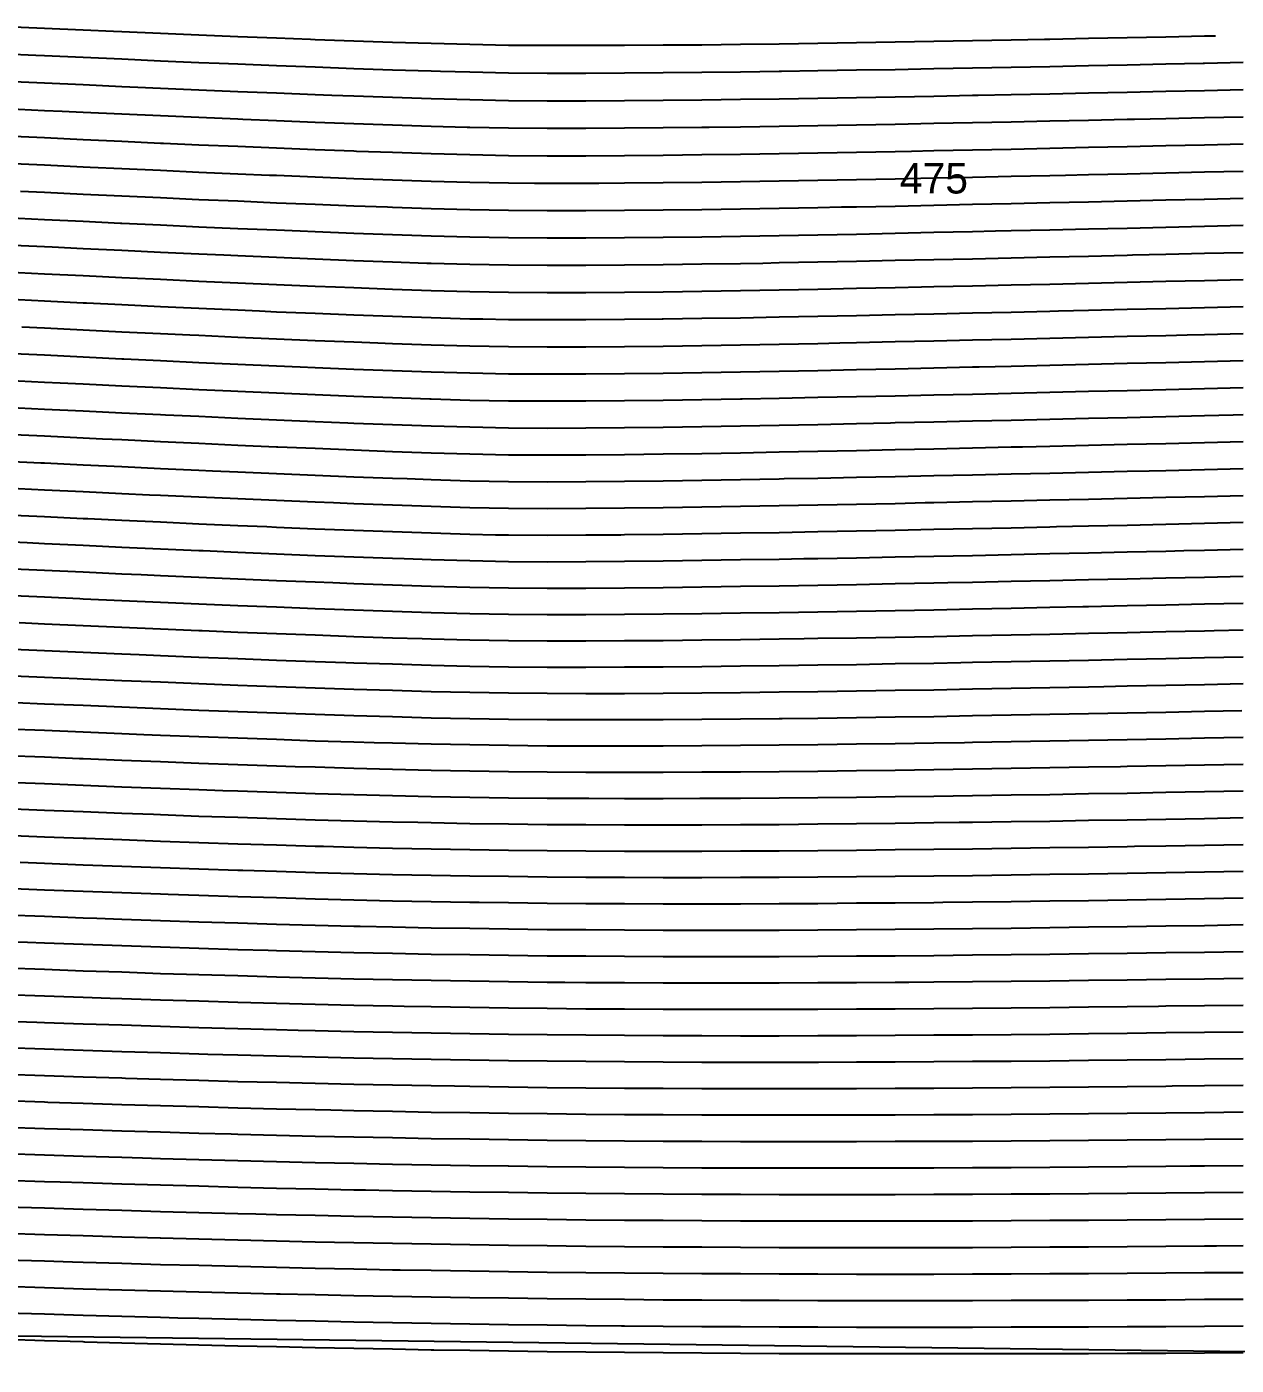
# Model space of a CAD drawing. Header units: metres. Extents: x 228 to 3387, y 31 to 162.
# Drawn here: x 1835.9 to 1934.8, y 32.7 to 142.1 of the extents above; entities that cross this region are included whole.
import ezdxf
from ezdxf.enums import TextEntityAlignment as Align

# ---------------------------------------------------------------- set-up
doc = ezdxf.new("R2010")
doc.units = ezdxf.units.M
for name, color, linetype in [('Vs_1000', 7, 'Continuous'), ('Vs_1025', 7, 'Continuous'), ('Vs_1050', 7, 'Continuous'), ('Vs_1075', 7, 'Continuous'), ('Vs_1100', 7, 'Continuous'), ('Vs_1125', 7, 'Continuous'), ('Vs_1150', 7, 'Continuous'), ('Vs_1175', 7, 'Continuous'), ('Vs_1200', 7, 'Continuous'), ('Vs_1225', 7, 'Continuous'), ('Vs_1250', 7, 'Continuous'), ('Vs_1275', 7, 'Continuous'), ('Vs_1300', 7, 'Continuous'), ('Vs_1325', 7, 'Continuous'), ('Vs_1350', 7, 'Continuous'), ('Vs_1375', 7, 'Continuous'), ('Vs_1400', 7, 'Continuous'), ('Vs_1425', 7, 'Continuous'), ('Vs_1450', 7, 'Continuous'), ('Vs_1475', 7, 'Continuous'), ('Vs_1500', 7, 'Continuous'), ('Vs_1525', 7, 'Continuous'), ('Vs_1550', 7, 'Continuous'), ('Vs_1575', 7, 'Continuous'), ('Vs_1600', 7, 'Continuous'), ('Vs_350', 7, 'Continuous'), ('Vs_375', 7, 'Continuous'), ('Vs_400', 7, 'Continuous'), ('Vs_425', 7, 'Continuous'), ('Vs_450', 7, 'Continuous'), ('Vs_475', 7, 'Continuous'), ('Vs_500', 7, 'Continuous'), ('Vs_525', 7, 'Continuous'), ('Vs_550', 7, 'Continuous'), ('Vs_575', 7, 'Continuous'), ('Vs_600', 7, 'Continuous'), ('Vs_625', 7, 'Continuous'), ('Vs_650', 7, 'Continuous'), ('Vs_675', 7, 'Continuous'), ('Vs_700', 7, 'Continuous'), ('Vs_725', 7, 'Continuous'), ('Vs_750', 7, 'Continuous'), ('Vs_775', 7, 'Continuous'), ('Vs_800', 7, 'Continuous'), ('Vs_825', 7, 'Continuous'), ('Vs_850', 7, 'Continuous'), ('Vs_875', 7, 'Continuous'), ('Vs_900', 7, 'Continuous'), ('Vs_925', 7, 'Continuous'), ('Vs_950', 7, 'Continuous'), ('Vs_975', 7, 'Continuous')]:
    doc.layers.add(name, color=color, linetype=linetype)

msp = doc.modelspace()

# ---------------------------------------------------------------- linework, layer by layer
at = {"layer": 'Vs_1000'}
msp.add_lwpolyline([(1935.35, 84.03), (1932.19, 83.97), (1929.03, 83.91), (1925.87, 83.84), (1922.7, 83.78), (1919.54, 83.73), (1916.38, 83.67), (1913.22, 83.62), (1912.57, 83.61), (1910.06, 83.57), (1906.9, 83.52), (1903.73, 83.48), (1900.57, 83.44), (1897.41, 83.4), (1894.25, 83.37), (1891.09, 83.35), (1887.92, 83.33), (1884.76, 83.32), (1881.6, 83.33), (1878.44, 83.34), (1875.28, 83.38), (1872.12, 83.43), (1868.95, 83.49), (1865.79, 83.57), (1864.29, 83.61), (1862.63, 83.65), (1859.47, 83.75), (1856.31, 83.86), (1853.15, 83.97), (1849.98, 84.09), (1846.82, 84.21), (1845.46, 84.26), (1843.66, 84.33), (1840.5, 84.46), (1837.34, 84.6), (1834.17, 84.73)], dxfattribs=at)
at = {"layer": 'Vs_1025'}
msp.add_lwpolyline([(1935.35, 81.84), (1932.19, 81.78), (1929.03, 81.72), (1925.87, 81.66), (1925.32, 81.65), (1922.7, 81.6), (1919.54, 81.55), (1916.38, 81.49), (1913.22, 81.44), (1910.06, 81.39), (1906.9, 81.35), (1903.73, 81.31), (1900.57, 81.27), (1897.41, 81.24), (1894.25, 81.21), (1891.09, 81.19), (1887.92, 81.18), (1884.76, 81.17), (1881.6, 81.18), (1878.44, 81.2), (1875.28, 81.23), (1872.12, 81.28), (1868.95, 81.34), (1865.79, 81.42), (1862.63, 81.5), (1859.47, 81.6), (1857.85, 81.65), (1856.31, 81.7), (1853.15, 81.81), (1849.98, 81.92), (1846.82, 82.04), (1843.66, 82.16), (1840.5, 82.29), (1840.21, 82.3), (1837.34, 82.42), (1834.17, 82.55)], dxfattribs=at)
at = {"layer": 'Vs_1050'}
msp.add_lwpolyline([(1935.35, 79.65), (1932.19, 79.59), (1929.03, 79.53), (1925.87, 79.47), (1922.7, 79.42), (1919.54, 79.36), (1916.38, 79.31), (1913.22, 79.27), (1910.06, 79.22), (1906.9, 79.18), (1903.73, 79.14), (1900.57, 79.11), (1897.41, 79.08), (1894.25, 79.05), (1891.09, 79.04), (1890.92, 79.04), (1887.92, 79.03), (1884.76, 79.03), (1881.84, 79.04), (1881.6, 79.04), (1878.44, 79.06), (1875.28, 79.09), (1872.12, 79.14), (1868.95, 79.2), (1865.79, 79.27), (1862.63, 79.35), (1859.47, 79.44), (1856.31, 79.54), (1853.15, 79.65), (1851.92, 79.69), (1849.98, 79.76), (1846.82, 79.87), (1843.66, 79.99), (1840.5, 80.12), (1837.34, 80.25), (1835.03, 80.34)], dxfattribs=at)
at = {"layer": 'Vs_1075'}
msp.add_lwpolyline([(1935.35, 77.46), (1932.19, 77.4), (1929.03, 77.34), (1925.87, 77.29), (1922.7, 77.24), (1919.54, 77.18), (1916.38, 77.14), (1913.22, 77.09), (1912.12, 77.08), (1910.06, 77.05), (1906.9, 77.01), (1903.73, 76.97), (1900.57, 76.94), (1897.41, 76.91), (1894.25, 76.89), (1891.09, 76.88), (1887.92, 76.87), (1884.76, 76.88), (1881.6, 76.89), (1878.44, 76.91), (1875.28, 76.95), (1872.12, 76.99), (1868.95, 77.05), (1867.87, 77.08), (1865.79, 77.12), (1862.63, 77.2), (1859.47, 77.29), (1856.31, 77.38), (1853.15, 77.49), (1849.98, 77.59), (1846.82, 77.71), (1846.26, 77.73), (1843.66, 77.83), (1840.5, 77.95), (1837.34, 78.07), (1834.17, 78.2)], dxfattribs=at)
at = {"layer": 'Vs_1100'}
msp.add_lwpolyline([(1935.35, 75.27), (1932.19, 75.21), (1929.03, 75.16), (1926.45, 75.12), (1925.87, 75.11), (1922.7, 75.05), (1919.54, 75.01), (1916.38, 74.96), (1913.22, 74.92), (1910.06, 74.88), (1906.9, 74.84), (1903.73, 74.81), (1900.57, 74.78), (1897.41, 74.75), (1894.25, 74.74), (1891.09, 74.73), (1887.92, 74.72), (1884.76, 74.73), (1881.6, 74.74), (1878.44, 74.77), (1875.28, 74.8), (1872.12, 74.85), (1868.95, 74.9), (1865.79, 74.97), (1862.63, 75.05), (1860.16, 75.12), (1859.47, 75.13), (1856.31, 75.23), (1853.15, 75.33), (1849.98, 75.43), (1846.82, 75.54), (1843.66, 75.66), (1840.76, 75.77), (1840.5, 75.78), (1837.34, 75.9), (1834.17, 76.03)], dxfattribs=at)
at = {"layer": 'Vs_1125'}
msp.add_lwpolyline([(1935.35, 73.08), (1932.19, 73.03), (1929.03, 72.97), (1925.87, 72.92), (1922.7, 72.87), (1919.54, 72.83), (1916.38, 72.78), (1913.22, 72.74), (1910.06, 72.7), (1906.9, 72.67), (1903.73, 72.64), (1900.57, 72.61), (1897.41, 72.59), (1894.25, 72.58), (1891.09, 72.57), (1887.92, 72.57), (1884.76, 72.58), (1881.6, 72.59), (1878.44, 72.62), (1875.28, 72.66), (1872.12, 72.7), (1868.95, 72.76), (1865.79, 72.82), (1862.63, 72.9), (1859.47, 72.98), (1856.31, 73.07), (1853.56, 73.16), (1853.15, 73.17), (1849.98, 73.27), (1846.82, 73.38), (1843.66, 73.49), (1840.5, 73.61), (1837.34, 73.73), (1835.37, 73.81)], dxfattribs=at)
at = {"layer": 'Vs_1150'}
msp.add_lwpolyline([(1935.35, 70.89), (1932.19, 70.84), (1929.03, 70.79), (1925.87, 70.74), (1922.7, 70.69), (1919.54, 70.65), (1916.38, 70.61), (1913.22, 70.57), (1910.78, 70.54), (1910.06, 70.53), (1906.9, 70.5), (1903.73, 70.48), (1900.57, 70.45), (1897.41, 70.43), (1894.25, 70.42), (1891.09, 70.42), (1887.92, 70.42), (1884.76, 70.43), (1881.6, 70.45), (1878.44, 70.47), (1875.28, 70.51), (1872.89, 70.54), (1872.12, 70.55), (1868.95, 70.61), (1865.79, 70.67), (1862.63, 70.75), (1859.47, 70.83), (1856.31, 70.92), (1853.15, 71.01), (1849.98, 71.11), (1847.45, 71.2), (1846.82, 71.22), (1843.66, 71.33), (1840.5, 71.44), (1837.34, 71.56), (1834.17, 71.68)], dxfattribs=at)
at = {"layer": 'Vs_1175'}
msp.add_lwpolyline([(1935.35, 68.71), (1932.19, 68.65), (1929.03, 68.61), (1927.44, 68.58), (1925.87, 68.56), (1922.7, 68.52), (1919.54, 68.47), (1916.38, 68.43), (1913.22, 68.4), (1910.06, 68.36), (1906.9, 68.34), (1903.73, 68.31), (1900.57, 68.29), (1897.41, 68.27), (1894.25, 68.27), (1891.09, 68.26), (1887.92, 68.27), (1884.76, 68.28), (1881.6, 68.3), (1878.44, 68.32), (1875.28, 68.36), (1872.12, 68.41), (1868.95, 68.46), (1865.79, 68.52), (1863.15, 68.58), (1862.63, 68.59), (1859.47, 68.67), (1856.31, 68.76), (1853.15, 68.85), (1849.98, 68.95), (1846.82, 69.05), (1843.66, 69.16), (1841.62, 69.24), (1840.5, 69.28), (1837.34, 69.39), (1834.17, 69.51)], dxfattribs=at)
at = {"layer": 'Vs_1200'}
msp.add_lwpolyline([(1935.35, 66.52), (1932.19, 66.47), (1929.03, 66.42), (1925.87, 66.38), (1922.7, 66.34), (1919.54, 66.3), (1916.38, 66.26), (1913.22, 66.23), (1910.06, 66.2), (1906.9, 66.17), (1903.73, 66.15), (1900.57, 66.13), (1897.41, 66.11), (1894.25, 66.11), (1891.09, 66.11), (1887.92, 66.11), (1884.76, 66.12), (1881.6, 66.15), (1878.44, 66.17), (1875.28, 66.21), (1872.12, 66.26), (1868.95, 66.31), (1865.79, 66.37), (1862.63, 66.44), (1859.47, 66.52), (1856.31, 66.6), (1855.64, 66.62), (1853.15, 66.69), (1849.98, 66.79), (1846.82, 66.89), (1843.66, 67), (1840.5, 67.11), (1837.34, 67.22), (1835.95, 67.28), (1834.17, 67.34)], dxfattribs=at)
at = {"layer": 'Vs_1225'}
msp.add_lwpolyline([(1935.35, 64.33), (1932.19, 64.28), (1929.03, 64.24), (1925.87, 64.2), (1922.7, 64.16), (1919.54, 64.12), (1916.38, 64.09), (1913.22, 64.05), (1910.06, 64.03), (1908.02, 64.01), (1906.9, 64), (1903.73, 63.98), (1900.57, 63.97), (1897.41, 63.95), (1894.25, 63.95), (1891.09, 63.95), (1887.92, 63.96), (1884.76, 63.97), (1881.6, 63.99), (1879.89, 64.01), (1878.44, 64.02), (1875.28, 64.06), (1872.12, 64.11), (1868.95, 64.16), (1865.79, 64.22), (1862.63, 64.29), (1859.47, 64.37), (1856.31, 64.45), (1853.15, 64.54), (1849.98, 64.63), (1848.96, 64.66), (1846.82, 64.73), (1843.66, 64.84), (1840.5, 64.94), (1837.34, 65.06), (1834.17, 65.17)], dxfattribs=at)
at = {"layer": 'Vs_1250'}
msp.add_lwpolyline([(1935.35, 62.14), (1932.19, 62.1), (1929.03, 62.06), (1928.43, 62.05), (1925.87, 62.02), (1922.7, 61.98), (1919.54, 61.94), (1916.38, 61.91), (1913.22, 61.88), (1910.06, 61.86), (1906.9, 61.83), (1903.73, 61.82), (1900.57, 61.8), (1897.41, 61.79), (1894.25, 61.79), (1891.09, 61.79), (1887.92, 61.8), (1884.76, 61.82), (1881.6, 61.84), (1878.44, 61.87), (1875.28, 61.91), (1872.12, 61.96), (1868.95, 62.01), (1866.76, 62.05), (1865.79, 62.07), (1862.63, 62.14), (1859.47, 62.21), (1856.31, 62.29), (1853.15, 62.38), (1849.98, 62.47), (1846.82, 62.57), (1843.66, 62.67), (1842.71, 62.7), (1840.5, 62.78), (1837.34, 62.89), (1834.17, 63)], dxfattribs=at)
at = {"layer": 'Vs_1275'}
msp.add_lwpolyline([(1935.35, 59.96), (1932.19, 59.92), (1929.03, 59.88), (1925.87, 59.84), (1922.7, 59.8), (1919.54, 59.77), (1916.38, 59.74), (1913.22, 59.71), (1910.06, 59.69), (1906.9, 59.67), (1903.73, 59.65), (1900.57, 59.64), (1897.41, 59.63), (1894.25, 59.63), (1891.09, 59.64), (1887.92, 59.65), (1884.76, 59.67), (1881.6, 59.69), (1878.44, 59.72), (1875.28, 59.76), (1872.12, 59.8), (1868.95, 59.86), (1865.79, 59.92), (1862.63, 59.98), (1859.47, 60.06), (1858.08, 60.09), (1856.31, 60.14), (1853.15, 60.22), (1849.98, 60.31), (1846.82, 60.41), (1843.66, 60.51), (1840.5, 60.61), (1837.34, 60.72), (1836.72, 60.74), (1834.17, 60.83)], dxfattribs=at)
at = {"layer": 'Vs_1300'}
msp.add_lwpolyline([(1935.35, 57.77), (1932.19, 57.73), (1929.03, 57.69), (1925.87, 57.66), (1922.7, 57.62), (1919.54, 57.59), (1916.38, 57.56), (1913.22, 57.54), (1910.06, 57.52), (1906.9, 57.5), (1903.73, 57.49), (1900.64, 57.48), (1900.57, 57.48), (1897.41, 57.47), (1894.25, 57.47), (1892.26, 57.48), (1891.09, 57.48), (1887.92, 57.49), (1884.76, 57.51), (1881.6, 57.54), (1878.44, 57.57), (1875.28, 57.61), (1872.12, 57.65), (1868.95, 57.7), (1865.79, 57.76), (1862.63, 57.83), (1859.47, 57.9), (1856.31, 57.98), (1853.15, 58.06), (1850.7, 58.13), (1849.98, 58.15), (1846.82, 58.25), (1843.66, 58.34), (1840.5, 58.45), (1837.34, 58.55), (1834.17, 58.67)], dxfattribs=at)
at = {"layer": 'Vs_1325'}
msp.add_lwpolyline([(1935.35, 55.59), (1932.19, 55.55), (1929.55, 55.52), (1929.03, 55.51), (1925.87, 55.48), (1922.7, 55.45), (1919.54, 55.42), (1916.38, 55.39), (1913.22, 55.37), (1910.06, 55.35), (1906.9, 55.33), (1903.73, 55.32), (1900.57, 55.31), (1897.41, 55.31), (1894.25, 55.31), (1891.09, 55.32), (1887.92, 55.34), (1884.76, 55.35), (1881.6, 55.38), (1878.44, 55.41), (1875.28, 55.45), (1872.12, 55.5), (1870.86, 55.52), (1868.95, 55.55), (1865.79, 55.61), (1862.63, 55.67), (1859.47, 55.74), (1856.31, 55.82), (1853.15, 55.9), (1849.98, 55.99), (1846.82, 56.08), (1843.97, 56.17), (1843.66, 56.18), (1840.5, 56.28), (1837.34, 56.39), (1834.17, 56.5)], dxfattribs=at)
at = {"layer": 'Vs_1350'}
msp.add_lwpolyline([(1935.35, 53.4), (1932.19, 53.36), (1929.03, 53.33), (1925.87, 53.3), (1922.7, 53.27), (1919.54, 53.24), (1916.38, 53.22), (1913.22, 53.2), (1910.06, 53.18), (1906.9, 53.17), (1903.73, 53.16), (1900.57, 53.15), (1897.41, 53.15), (1894.25, 53.15), (1891.09, 53.16), (1887.92, 53.18), (1884.76, 53.2), (1881.6, 53.22), (1878.44, 53.26), (1875.28, 53.3), (1872.12, 53.34), (1868.95, 53.39), (1865.79, 53.45), (1862.63, 53.52), (1860.77, 53.56), (1859.47, 53.59), (1856.31, 53.66), (1853.15, 53.74), (1849.98, 53.83), (1846.82, 53.92), (1843.66, 54.02), (1840.5, 54.12), (1837.62, 54.21), (1837.34, 54.22), (1834.17, 54.33)], dxfattribs=at)
at = {"layer": 'Vs_1375'}
msp.add_lwpolyline([(1935.35, 51.21), (1932.19, 51.18), (1929.03, 51.15), (1925.87, 51.12), (1922.7, 51.09), (1919.54, 51.07), (1916.38, 51.04), (1913.22, 51.02), (1910.06, 51.01), (1906.9, 51), (1903.73, 50.99), (1900.57, 50.99), (1897.41, 50.99), (1894.25, 50.99), (1891.09, 51), (1887.92, 51.02), (1884.76, 51.04), (1881.6, 51.07), (1878.44, 51.1), (1875.28, 51.14), (1872.12, 51.19), (1868.95, 51.24), (1865.79, 51.3), (1862.63, 51.36), (1859.47, 51.43), (1856.31, 51.5), (1853.15, 51.58), (1852.61, 51.6), (1849.98, 51.67), (1846.82, 51.76), (1843.66, 51.85), (1840.5, 51.95), (1837.34, 52.05), (1834.17, 52.16)], dxfattribs=at)
at = {"layer": 'Vs_1400'}
msp.add_lwpolyline([(1935.35, 49.03), (1932.19, 49), (1931.02, 48.98), (1929.03, 48.97), (1925.87, 48.94), (1922.7, 48.91), (1919.54, 48.89), (1916.38, 48.87), (1913.22, 48.85), (1910.06, 48.84), (1906.9, 48.83), (1903.73, 48.82), (1900.57, 48.82), (1897.41, 48.82), (1894.25, 48.83), (1891.09, 48.84), (1887.92, 48.86), (1884.76, 48.88), (1881.6, 48.91), (1878.44, 48.95), (1875.28, 48.98), (1875.28, 48.98), (1872.12, 49.03), (1868.95, 49.08), (1865.79, 49.14), (1862.63, 49.2), (1859.47, 49.27), (1856.31, 49.34), (1853.15, 49.42), (1849.98, 49.51), (1846.82, 49.6), (1845.37, 49.64), (1843.66, 49.69), (1840.5, 49.79), (1837.34, 49.89), (1834.17, 49.99)], dxfattribs=at)
at = {"layer": 'Vs_1425'}
msp.add_lwpolyline([(1935.35, 46.84), (1932.19, 46.81), (1929.03, 46.78), (1925.87, 46.76), (1922.7, 46.73), (1919.54, 46.71), (1916.38, 46.7), (1913.22, 46.68), (1910.06, 46.67), (1906.9, 46.66), (1903.73, 46.66), (1900.57, 46.66), (1897.41, 46.66), (1894.25, 46.67), (1891.09, 46.68), (1887.92, 46.7), (1884.76, 46.72), (1881.6, 46.75), (1878.44, 46.79), (1875.28, 46.83), (1872.12, 46.87), (1868.95, 46.92), (1865.79, 46.98), (1863.59, 47.03), (1862.63, 47.04), (1859.47, 47.11), (1856.31, 47.18), (1853.15, 47.26), (1849.98, 47.35), (1846.82, 47.43), (1843.66, 47.52), (1840.5, 47.62), (1838.63, 47.68), (1837.34, 47.72), (1834.17, 47.82)], dxfattribs=at)
at = {"layer": 'Vs_1450'}
msp.add_lwpolyline([(1935.35, 44.66), (1932.19, 44.63), (1929.03, 44.6), (1925.87, 44.58), (1922.7, 44.56), (1919.54, 44.54), (1916.38, 44.52), (1913.22, 44.51), (1910.06, 44.5), (1906.9, 44.49), (1903.73, 44.49), (1900.57, 44.49), (1897.41, 44.5), (1894.25, 44.51), (1891.09, 44.52), (1887.92, 44.54), (1884.76, 44.56), (1881.6, 44.59), (1878.44, 44.63), (1875.28, 44.67), (1872.12, 44.72), (1868.95, 44.77), (1865.79, 44.82), (1862.63, 44.89), (1859.47, 44.95), (1856.31, 45.02), (1854.62, 45.07), (1853.15, 45.1), (1849.98, 45.18), (1846.82, 45.27), (1843.66, 45.36), (1840.5, 45.45), (1837.34, 45.55), (1834.17, 45.65)], dxfattribs=at)
at = {"layer": 'Vs_1475'}
msp.add_lwpolyline([(1935.35, 42.47), (1933.17, 42.45), (1932.19, 42.44), (1929.03, 42.42), (1925.87, 42.4), (1922.7, 42.38), (1919.54, 42.36), (1916.38, 42.35), (1913.22, 42.33), (1910.06, 42.33), (1906.9, 42.32), (1903.73, 42.32), (1900.57, 42.32), (1897.41, 42.33), (1894.25, 42.34), (1891.09, 42.36), (1887.92, 42.38), (1884.76, 42.4), (1881.6, 42.43), (1879.99, 42.45), (1878.44, 42.47), (1875.28, 42.51), (1872.12, 42.56), (1868.95, 42.61), (1865.79, 42.66), (1862.63, 42.73), (1859.47, 42.79), (1856.31, 42.86), (1853.15, 42.94), (1849.98, 43.02), (1846.82, 43.1), (1846.8, 43.11), (1843.66, 43.19), (1840.5, 43.29), (1837.34, 43.38), (1834.17, 43.48)], dxfattribs=at)
at = {"layer": 'Vs_1500'}
msp.add_lwpolyline([(1935.35, 40.28), (1932.19, 40.26), (1929.03, 40.24), (1925.87, 40.22), (1922.7, 40.2), (1919.54, 40.18), (1916.38, 40.17), (1913.22, 40.16), (1910.06, 40.15), (1906.9, 40.15), (1903.73, 40.15), (1900.57, 40.16), (1897.41, 40.16), (1894.25, 40.18), (1891.09, 40.19), (1887.92, 40.22), (1884.76, 40.24), (1881.6, 40.27), (1878.44, 40.31), (1875.28, 40.35), (1872.12, 40.4), (1868.95, 40.45), (1866.44, 40.49), (1865.79, 40.5), (1862.63, 40.57), (1859.47, 40.63), (1856.31, 40.7), (1853.15, 40.78), (1849.98, 40.86), (1846.82, 40.94), (1843.66, 41.03), (1840.5, 41.12), (1839.65, 41.15), (1837.34, 41.22), (1834.17, 41.31)], dxfattribs=at)
at = {"layer": 'Vs_1525'}
msp.add_lwpolyline([(1935.35, 38.1), (1932.19, 38.08), (1929.03, 38.05), (1925.87, 38.04), (1922.7, 38.02), (1919.54, 38.01), (1916.38, 38), (1913.22, 37.99), (1910.06, 37.98), (1906.9, 37.98), (1903.73, 37.98), (1900.57, 37.99), (1897.41, 38), (1894.25, 38.01), (1891.09, 38.03), (1887.92, 38.05), (1884.76, 38.08), (1881.6, 38.11), (1878.44, 38.15), (1875.28, 38.19), (1872.12, 38.24), (1868.95, 38.29), (1865.79, 38.34), (1862.63, 38.4), (1859.47, 38.47), (1856.61, 38.53), (1856.31, 38.54), (1853.15, 38.61), (1849.98, 38.69), (1846.82, 38.78), (1843.66, 38.86), (1840.5, 38.95), (1837.34, 39.05), (1834.17, 39.15)], dxfattribs=at)
at = {"layer": 'Vs_1550'}
msp.add_lwpolyline([(1935.35, 35.91), (1932.19, 35.89), (1929.03, 35.87), (1925.87, 35.86), (1922.7, 35.84), (1919.54, 35.83), (1916.38, 35.82), (1913.22, 35.81), (1910.06, 35.81), (1906.9, 35.81), (1903.73, 35.81), (1900.57, 35.82), (1897.41, 35.83), (1894.25, 35.85), (1891.09, 35.87), (1887.92, 35.89), (1884.76, 35.92), (1884.51, 35.92), (1881.6, 35.95), (1878.44, 35.99), (1875.28, 36.03), (1872.12, 36.07), (1868.95, 36.13), (1865.79, 36.18), (1862.63, 36.24), (1859.47, 36.31), (1856.31, 36.38), (1853.15, 36.45), (1849.98, 36.53), (1848.26, 36.57), (1846.82, 36.61), (1843.66, 36.7), (1840.5, 36.79), (1837.34, 36.88), (1834.17, 36.98)], dxfattribs=at)
at = {"layer": 'Vs_1575'}
msp.add_lwpolyline([(1935.35, 33.73), (1932.19, 33.71), (1929.03, 33.69), (1925.87, 33.67), (1922.7, 33.66), (1919.54, 33.65), (1916.38, 33.64), (1913.22, 33.64), (1910.06, 33.64), (1906.9, 33.64), (1903.73, 33.64), (1900.57, 33.65), (1897.41, 33.66), (1894.25, 33.68), (1891.09, 33.7), (1887.92, 33.72), (1884.76, 33.75), (1881.6, 33.79), (1878.44, 33.82), (1875.28, 33.87), (1872.12, 33.91), (1869.18, 33.96), (1868.95, 33.96), (1865.79, 34.02), (1862.63, 34.08), (1859.47, 34.14), (1856.31, 34.21), (1853.15, 34.29), (1849.98, 34.36), (1846.82, 34.44), (1843.66, 34.53), (1840.66, 34.61), (1840.5, 34.62), (1837.34, 34.71), (1834.17, 34.81)], dxfattribs=at)
at = {"layer": 'Vs_1600'}
msp.add_lwpolyline([(1740.73, 36.33), (2023.34, 32.72)], dxfattribs=at)
at = {"layer": 'Vs_350'}
msp.add_lwpolyline([(1933.09, 141.38), (1932.19, 141.36), (1929.03, 141.3), (1925.87, 141.23), (1922.7, 141.17), (1919.54, 141.1), (1919.11, 141.1), (1916.38, 141.04), (1913.22, 140.98), (1910.06, 140.93), (1906.9, 140.87), (1903.73, 140.82), (1900.57, 140.77), (1897.41, 140.73), (1894.25, 140.69), (1891.09, 140.65), (1887.92, 140.63), (1884.76, 140.61), (1881.6, 140.6), (1878.44, 140.6), (1875.28, 140.62), (1872.12, 140.68), (1868.95, 140.77), (1865.79, 140.86), (1862.63, 140.97), (1859.47, 141.08), (1859.1, 141.1), (1856.31, 141.2), (1853.15, 141.32), (1849.98, 141.45), (1846.82, 141.58), (1843.66, 141.72), (1842.98, 141.75), (1840.5, 141.86), (1837.34, 142), (1834.17, 142.14)], dxfattribs=at)
at = {"layer": 'Vs_375'}
msp.add_lwpolyline([(1935.35, 139.21), (1932.19, 139.14), (1932.09, 139.14), (1929.03, 139.07), (1925.87, 139), (1922.7, 138.94), (1919.54, 138.87), (1916.38, 138.81), (1913.22, 138.75), (1910.06, 138.69), (1906.9, 138.63), (1903.73, 138.58), (1900.57, 138.53), (1897.61, 138.48), (1897.41, 138.48), (1894.25, 138.44), (1891.09, 138.4), (1887.92, 138.37), (1884.76, 138.35), (1881.6, 138.33), (1878.44, 138.33), (1875.28, 138.35), (1872.12, 138.42), (1869.73, 138.48), (1868.95, 138.5), (1865.79, 138.6), (1862.63, 138.71), (1859.47, 138.83), (1856.31, 138.95), (1853.15, 139.07), (1851.63, 139.14), (1849.98, 139.2), (1846.82, 139.34), (1843.66, 139.48), (1840.5, 139.62), (1837.34, 139.76), (1836.65, 139.79), (1834.17, 139.9)], dxfattribs=at)
at = {"layer": 'Vs_400'}
msp.add_lwpolyline([(1935.35, 136.98), (1932.19, 136.91), (1929.03, 136.84), (1925.87, 136.78), (1922.7, 136.71), (1919.54, 136.64), (1916.38, 136.58), (1913.68, 136.52), (1913.22, 136.51), (1910.06, 136.45), (1906.9, 136.39), (1903.73, 136.34), (1900.57, 136.28), (1897.41, 136.23), (1894.25, 136.19), (1891.09, 136.15), (1887.92, 136.12), (1884.76, 136.09), (1881.6, 136.07), (1878.44, 136.07), (1875.28, 136.09), (1872.12, 136.16), (1868.95, 136.24), (1865.79, 136.35), (1862.63, 136.46), (1860.83, 136.52), (1859.47, 136.57), (1856.31, 136.7), (1853.15, 136.83), (1849.98, 136.96), (1846.82, 137.09), (1844.97, 137.18), (1843.66, 137.23), (1840.5, 137.38), (1837.34, 137.52), (1834.17, 137.67)], dxfattribs=at)
at = {"layer": 'Vs_425'}
msp.add_lwpolyline([(1935.35, 134.76), (1932.19, 134.69), (1929.03, 134.62), (1926.45, 134.56), (1925.87, 134.55), (1922.7, 134.48), (1919.54, 134.41), (1916.38, 134.35), (1913.22, 134.28), (1910.06, 134.22), (1906.9, 134.16), (1903.73, 134.1), (1900.57, 134.04), (1897.41, 133.99), (1894.25, 133.94), (1891.69, 133.91), (1891.09, 133.9), (1887.92, 133.87), (1884.76, 133.84), (1881.6, 133.82), (1878.44, 133.82), (1875.28, 133.84), (1872.12, 133.9), (1871.91, 133.91), (1868.95, 133.99), (1865.79, 134.09), (1862.63, 134.2), (1859.47, 134.32), (1856.31, 134.45), (1853.56, 134.56), (1853.15, 134.58), (1849.98, 134.71), (1846.82, 134.85), (1843.66, 134.99), (1840.5, 135.14), (1838.8, 135.22), (1837.34, 135.28), (1834.17, 135.43)], dxfattribs=at)
at = {"layer": 'Vs_450'}
msp.add_lwpolyline([(1935.35, 132.54), (1932.19, 132.47), (1929.03, 132.4), (1925.87, 132.33), (1922.7, 132.26), (1919.54, 132.19), (1916.38, 132.12), (1913.22, 132.05), (1910.06, 131.99), (1908.22, 131.95), (1906.9, 131.92), (1903.73, 131.86), (1900.57, 131.81), (1897.41, 131.75), (1894.25, 131.7), (1891.09, 131.66), (1887.92, 131.62), (1884.76, 131.59), (1881.6, 131.57), (1878.44, 131.57), (1875.28, 131.59), (1872.12, 131.66), (1868.95, 131.74), (1865.79, 131.85), (1862.86, 131.95), (1862.63, 131.96), (1859.47, 132.08), (1856.31, 132.21), (1853.15, 132.34), (1849.98, 132.47), (1847.09, 132.6), (1846.82, 132.61), (1843.66, 132.76), (1840.5, 132.9), (1837.34, 133.05), (1834.17, 133.2)], dxfattribs=at)
at = {"layer": 'Vs_475'}
msp.add_lwpolyline([(1935.35, 130.32), (1932.19, 130.25), (1929.03, 130.18), (1925.87, 130.1), (1922.7, 130.03), (1920.83, 129.99), (1919.54, 129.96), (1916.38, 129.89), (1913.22, 129.82), (1910.06, 129.76), (1906.9, 129.69), (1903.73, 129.63), (1900.57, 129.57), (1897.41, 129.52), (1894.25, 129.46), (1891.09, 129.42), (1887.92, 129.38), (1884.76, 129.35), (1882.68, 129.34), (1881.6, 129.33), (1878.44, 129.33), (1877.41, 129.34), (1875.28, 129.35), (1872.12, 129.41), (1868.95, 129.5), (1865.79, 129.6), (1862.63, 129.72), (1859.47, 129.84), (1856.31, 129.97), (1855.74, 129.99), (1853.15, 130.1), (1849.98, 130.24), (1846.82, 130.38), (1843.66, 130.52), (1841.09, 130.64), (1840.5, 130.67), (1837.34, 130.82), (1834.17, 130.97)], dxfattribs=at)
at = {"layer": 'Vs_500'}
msp.add_lwpolyline([(1935.35, 128.11), (1932.19, 128.03), (1932.17, 128.03), (1929.03, 127.96), (1925.87, 127.88), (1922.7, 127.81), (1919.54, 127.74), (1916.38, 127.67), (1913.22, 127.6), (1910.06, 127.53), (1906.9, 127.46), (1903.73, 127.4), (1902.5, 127.38), (1900.57, 127.34), (1897.41, 127.28), (1894.25, 127.23), (1891.09, 127.18), (1887.92, 127.14), (1884.76, 127.11), (1881.6, 127.09), (1878.44, 127.09), (1875.28, 127.11), (1872.12, 127.18), (1868.95, 127.26), (1865.79, 127.36), (1865.39, 127.38), (1862.63, 127.48), (1859.47, 127.6), (1856.31, 127.73), (1853.15, 127.87), (1849.98, 128), (1849.42, 128.03), (1846.82, 128.15), (1843.66, 128.29), (1840.5, 128.44), (1837.34, 128.59), (1835.39, 128.68)], dxfattribs=at)
at = {"layer": 'Vs_525'}
msp.add_lwpolyline([(1935.35, 125.89), (1932.19, 125.81), (1929.03, 125.74), (1925.87, 125.66), (1922.7, 125.59), (1919.54, 125.52), (1916.38, 125.45), (1915.1, 125.42), (1913.22, 125.38), (1910.06, 125.31), (1906.9, 125.24), (1903.73, 125.17), (1900.57, 125.11), (1897.41, 125.05), (1894.25, 125), (1891.09, 124.95), (1887.92, 124.91), (1884.76, 124.88), (1881.6, 124.86), (1878.44, 124.85), (1875.28, 124.88), (1872.12, 124.94), (1868.95, 125.02), (1865.79, 125.13), (1862.63, 125.24), (1859.47, 125.37), (1858.24, 125.42), (1856.31, 125.5), (1853.15, 125.63), (1849.98, 125.77), (1846.82, 125.92), (1843.66, 126.07), (1843.55, 126.07), (1840.5, 126.21), (1837.34, 126.36), (1834.17, 126.52)], dxfattribs=at)
at = {"layer": 'Vs_550'}
msp.add_lwpolyline([(1935.35, 123.67), (1932.19, 123.6), (1929.03, 123.52), (1926.31, 123.46), (1925.87, 123.45), (1922.7, 123.37), (1919.54, 123.3), (1916.38, 123.23), (1913.22, 123.15), (1910.06, 123.08), (1906.9, 123.02), (1903.73, 122.95), (1900.57, 122.89), (1897.41, 122.83), (1896.09, 122.8), (1894.25, 122.77), (1891.09, 122.72), (1887.92, 122.68), (1884.76, 122.65), (1881.6, 122.63), (1878.44, 122.62), (1875.28, 122.65), (1872.12, 122.71), (1868.95, 122.79), (1868.61, 122.8), (1865.79, 122.9), (1862.63, 123.01), (1859.47, 123.14), (1856.31, 123.27), (1853.15, 123.41), (1852, 123.46), (1849.98, 123.55), (1846.82, 123.69), (1843.66, 123.84), (1840.5, 123.99), (1837.98, 124.11), (1837.34, 124.14), (1834.17, 124.29)], dxfattribs=at)
at = {"layer": 'Vs_575'}
msp.add_lwpolyline([(1935.35, 121.46), (1932.19, 121.38), (1929.03, 121.31), (1925.87, 121.23), (1922.7, 121.16), (1919.54, 121.08), (1916.38, 121.01), (1913.22, 120.94), (1910.06, 120.87), (1909.05, 120.84), (1906.9, 120.8), (1903.73, 120.73), (1900.57, 120.67), (1897.41, 120.61), (1894.25, 120.55), (1891.09, 120.5), (1887.92, 120.45), (1884.76, 120.42), (1881.6, 120.4), (1878.44, 120.39), (1875.28, 120.42), (1872.12, 120.48), (1868.95, 120.56), (1865.79, 120.67), (1862.63, 120.79), (1861.15, 120.84), (1859.47, 120.91), (1856.31, 121.04), (1853.15, 121.18), (1849.98, 121.32), (1846.82, 121.47), (1846.24, 121.5), (1843.66, 121.62), (1840.5, 121.77), (1837.34, 121.92), (1834.17, 122.07)], dxfattribs=at)
at = {"layer": 'Vs_600'}
msp.add_lwpolyline([(1935.35, 119.25), (1932.19, 119.17), (1929.03, 119.09), (1925.87, 119.02), (1922.7, 118.94), (1920.24, 118.88), (1919.54, 118.87), (1916.38, 118.79), (1913.22, 118.72), (1910.06, 118.65), (1906.9, 118.58), (1903.73, 118.51), (1900.57, 118.45), (1897.41, 118.39), (1894.25, 118.33), (1891.09, 118.28), (1887.92, 118.23), (1887.86, 118.23), (1884.76, 118.2), (1881.6, 118.17), (1878.44, 118.17), (1875.28, 118.19), (1873.19, 118.23), (1872.12, 118.25), (1868.95, 118.34), (1865.79, 118.45), (1862.63, 118.56), (1859.47, 118.69), (1856.31, 118.82), (1854.92, 118.88), (1853.15, 118.96), (1849.98, 119.11), (1846.82, 119.25), (1843.66, 119.4), (1840.77, 119.54), (1840.5, 119.55), (1837.34, 119.7), (1834.17, 119.86)], dxfattribs=at)
at = {"layer": 'Vs_625'}
msp.add_lwpolyline([(1935.35, 117.04), (1932.19, 116.96), (1930.76, 116.92), (1929.03, 116.88), (1925.87, 116.81), (1922.7, 116.73), (1919.54, 116.66), (1916.38, 116.58), (1913.22, 116.51), (1910.06, 116.44), (1906.9, 116.37), (1903.73, 116.3), (1902.37, 116.27), (1900.57, 116.23), (1897.41, 116.17), (1894.25, 116.11), (1891.09, 116.06), (1887.92, 116.01), (1884.76, 115.98), (1881.6, 115.95), (1878.44, 115.95), (1875.28, 115.97), (1872.12, 116.03), (1868.95, 116.12), (1865.79, 116.23), (1864.6, 116.27), (1862.63, 116.35), (1859.47, 116.47), (1856.31, 116.61), (1853.15, 116.75), (1849.98, 116.89), (1849.22, 116.92), (1846.82, 117.04), (1843.66, 117.18), (1840.5, 117.34), (1837.34, 117.49), (1835.5, 117.58)], dxfattribs=at)
at = {"layer": 'Vs_650'}
msp.add_lwpolyline([(1935.35, 114.83), (1932.19, 114.75), (1929.03, 114.67), (1925.87, 114.6), (1922.7, 114.52), (1919.54, 114.45), (1916.38, 114.37), (1913.76, 114.31), (1913.22, 114.3), (1910.06, 114.23), (1906.9, 114.16), (1903.73, 114.09), (1900.57, 114.02), (1897.41, 113.96), (1894.25, 113.9), (1891.09, 113.85), (1887.92, 113.8), (1884.76, 113.76), (1881.6, 113.74), (1878.44, 113.73), (1875.28, 113.75), (1872.12, 113.81), (1868.95, 113.91), (1865.79, 114.01), (1862.63, 114.13), (1859.47, 114.26), (1858.25, 114.31), (1856.31, 114.39), (1853.15, 114.53), (1849.98, 114.68), (1846.82, 114.82), (1843.83, 114.96), (1843.66, 114.97), (1840.5, 115.12), (1837.34, 115.28), (1834.17, 115.43)], dxfattribs=at)
at = {"layer": 'Vs_675'}
msp.add_lwpolyline([(1935.35, 112.62), (1932.19, 112.54), (1929.03, 112.46), (1925.87, 112.39), (1924.32, 112.35), (1922.7, 112.31), (1919.54, 112.24), (1916.38, 112.16), (1913.22, 112.09), (1910.06, 112.02), (1906.9, 111.95), (1903.73, 111.88), (1900.57, 111.82), (1897.41, 111.75), (1894.4, 111.7), (1894.25, 111.7), (1891.09, 111.64), (1887.92, 111.59), (1884.76, 111.56), (1881.6, 111.53), (1878.44, 111.52), (1875.28, 111.54), (1872.12, 111.6), (1868.95, 111.7), (1868.86, 111.7), (1865.79, 111.8), (1862.63, 111.92), (1859.47, 112.05), (1856.31, 112.19), (1853.15, 112.33), (1852.58, 112.35), (1849.98, 112.47), (1846.82, 112.62), (1843.66, 112.76), (1840.5, 112.92), (1838.64, 113.01), (1837.34, 113.07), (1834.17, 113.22)], dxfattribs=at)
at = {"layer": 'Vs_700'}
msp.add_lwpolyline([(1935.35, 110.41), (1934.52, 110.39), (1932.19, 110.34), (1929.03, 110.26), (1925.87, 110.18), (1922.7, 110.11), (1919.54, 110.03), (1916.38, 109.96), (1913.22, 109.89), (1910.06, 109.82), (1906.9, 109.75), (1906.52, 109.74), (1903.73, 109.68), (1900.57, 109.61), (1897.41, 109.55), (1894.25, 109.49), (1891.09, 109.44), (1887.92, 109.39), (1884.76, 109.35), (1881.6, 109.32), (1878.44, 109.31), (1875.28, 109.33), (1872.12, 109.4), (1868.95, 109.49), (1865.79, 109.6), (1862.63, 109.72), (1862.16, 109.74), (1859.47, 109.85), (1856.31, 109.98), (1853.15, 110.12), (1849.98, 110.27), (1847.24, 110.39), (1846.82, 110.41), (1843.66, 110.56), (1840.5, 110.71), (1837.34, 110.86), (1834.17, 111.01)], dxfattribs=at)
at = {"layer": 'Vs_725'}
msp.add_lwpolyline([(1935.35, 108.21), (1932.19, 108.13), (1929.03, 108.05), (1925.87, 107.98), (1922.7, 107.9), (1919.54, 107.83), (1917.32, 107.78), (1916.38, 107.76), (1913.22, 107.69), (1910.06, 107.61), (1906.9, 107.55), (1903.73, 107.48), (1900.57, 107.41), (1897.41, 107.35), (1894.25, 107.29), (1891.09, 107.24), (1887.92, 107.19), (1884.76, 107.15), (1881.6, 107.13), (1881.46, 107.13), (1878.44, 107.11), (1876.41, 107.13), (1875.28, 107.13), (1872.12, 107.2), (1868.95, 107.29), (1865.79, 107.4), (1862.63, 107.52), (1859.47, 107.65), (1856.42, 107.78), (1856.31, 107.78), (1853.15, 107.92), (1849.98, 108.06), (1846.82, 108.21), (1843.66, 108.36), (1842.08, 108.43), (1840.5, 108.51), (1837.34, 108.66), (1834.17, 108.81)], dxfattribs=at)
at = {"layer": 'Vs_750'}
msp.add_lwpolyline([(1935.35, 106), (1932.19, 105.93), (1929.03, 105.85), (1927.67, 105.82), (1925.87, 105.78), (1922.7, 105.7), (1919.54, 105.63), (1916.38, 105.56), (1913.22, 105.49), (1910.06, 105.42), (1906.9, 105.35), (1903.73, 105.28), (1900.57, 105.22), (1897.81, 105.17), (1897.41, 105.16), (1894.25, 105.1), (1891.09, 105.05), (1887.92, 105), (1884.76, 104.96), (1881.6, 104.93), (1878.44, 104.92), (1875.28, 104.94), (1872.12, 105), (1868.95, 105.1), (1867.01, 105.17), (1865.79, 105.21), (1862.63, 105.33), (1859.47, 105.46), (1856.31, 105.59), (1853.15, 105.73), (1851.08, 105.82), (1849.98, 105.87), (1846.82, 106.01), (1843.66, 106.16), (1840.5, 106.31), (1837.34, 106.46), (1837.04, 106.47), (1834.17, 106.61)], dxfattribs=at)
at = {"layer": 'Vs_775'}
msp.add_lwpolyline([(1935.35, 103.8), (1932.19, 103.72), (1929.03, 103.65), (1925.87, 103.58), (1922.7, 103.5), (1919.54, 103.43), (1916.38, 103.36), (1913.22, 103.29), (1910.06, 103.22), (1909.36, 103.21), (1906.9, 103.15), (1903.73, 103.09), (1900.57, 103.03), (1897.41, 102.97), (1894.25, 102.91), (1891.09, 102.86), (1887.92, 102.81), (1884.76, 102.78), (1881.6, 102.75), (1878.44, 102.73), (1875.28, 102.75), (1872.12, 102.82), (1868.95, 102.91), (1865.79, 103.02), (1862.63, 103.14), (1860.98, 103.21), (1859.47, 103.27), (1856.31, 103.4), (1853.15, 103.54), (1849.98, 103.68), (1846.82, 103.82), (1845.93, 103.86), (1843.66, 103.96), (1840.5, 104.11), (1837.34, 104.26), (1834.17, 104.41)], dxfattribs=at)
at = {"layer": 'Vs_800'}
msp.add_lwpolyline([(1935.35, 101.6), (1932.19, 101.52), (1929.03, 101.45), (1925.87, 101.38), (1922.7, 101.31), (1920.09, 101.25), (1919.54, 101.23), (1916.38, 101.16), (1913.22, 101.1), (1910.06, 101.03), (1906.9, 100.96), (1903.73, 100.9), (1900.57, 100.84), (1897.41, 100.78), (1894.25, 100.73), (1891.09, 100.68), (1887.92, 100.63), (1884.76, 100.6), (1884.47, 100.59), (1881.6, 100.57), (1878.44, 100.56), (1875.28, 100.57), (1874.23, 100.59), (1872.12, 100.64), (1868.95, 100.73), (1865.79, 100.84), (1862.63, 100.96), (1859.47, 101.08), (1856.31, 101.21), (1855.52, 101.25), (1853.15, 101.35), (1849.98, 101.49), (1846.82, 101.63), (1843.66, 101.77), (1840.9, 101.9), (1840.5, 101.92), (1837.34, 102.07), (1834.17, 102.22)], dxfattribs=at)
at = {"layer": 'Vs_825'}
msp.add_lwpolyline([(1935.35, 99.4), (1932.19, 99.33), (1930.5, 99.29), (1929.03, 99.25), (1925.87, 99.18), (1922.7, 99.11), (1919.54, 99.04), (1916.38, 98.97), (1913.22, 98.9), (1910.06, 98.84), (1906.9, 98.77), (1903.73, 98.71), (1900.57, 98.65), (1899.42, 98.63), (1897.41, 98.6), (1894.25, 98.55), (1891.09, 98.5), (1887.92, 98.46), (1884.76, 98.42), (1881.6, 98.4), (1878.44, 98.38), (1875.28, 98.4), (1872.12, 98.47), (1868.95, 98.56), (1866.75, 98.63), (1865.79, 98.67), (1862.63, 98.78), (1859.47, 98.9), (1856.31, 99.03), (1853.15, 99.16), (1850.31, 99.29), (1849.98, 99.3), (1846.82, 99.44), (1843.66, 99.58), (1840.5, 99.73), (1837.34, 99.87), (1835.94, 99.94), (1834.17, 100.02)], dxfattribs=at)
at = {"layer": 'Vs_850'}
msp.add_lwpolyline([(1935.35, 97.2), (1932.19, 97.13), (1929.03, 97.06), (1925.87, 96.99), (1922.7, 96.92), (1919.54, 96.85), (1916.38, 96.78), (1913.22, 96.71), (1911.21, 96.67), (1910.06, 96.65), (1906.9, 96.59), (1903.73, 96.53), (1900.57, 96.47), (1897.41, 96.42), (1894.25, 96.37), (1891.09, 96.32), (1887.92, 96.28), (1884.76, 96.25), (1881.6, 96.23), (1878.44, 96.22), (1875.28, 96.24), (1872.12, 96.3), (1868.95, 96.39), (1865.79, 96.5), (1862.63, 96.61), (1860.92, 96.67), (1859.47, 96.73), (1856.31, 96.85), (1853.15, 96.98), (1849.98, 97.12), (1846.82, 97.26), (1845.24, 97.33), (1843.66, 97.4), (1840.5, 97.54), (1837.34, 97.68), (1834.17, 97.83)], dxfattribs=at)
at = {"layer": 'Vs_875'}
msp.add_lwpolyline([(1935.35, 95), (1932.19, 94.93), (1929.03, 94.86), (1925.87, 94.79), (1922.7, 94.72), (1922.25, 94.71), (1919.54, 94.66), (1916.38, 94.59), (1913.22, 94.53), (1910.06, 94.46), (1906.9, 94.4), (1903.73, 94.35), (1900.57, 94.29), (1897.41, 94.24), (1894.25, 94.2), (1891.09, 94.15), (1887.92, 94.12), (1884.76, 94.09), (1881.6, 94.07), (1878.44, 94.06), (1875.28, 94.08), (1872.12, 94.15), (1868.95, 94.23), (1865.79, 94.33), (1862.63, 94.44), (1859.47, 94.56), (1856.31, 94.68), (1855.49, 94.71), (1853.15, 94.81), (1849.98, 94.94), (1846.82, 95.08), (1843.66, 95.21), (1840.5, 95.35), (1840.23, 95.37), (1837.34, 95.5), (1834.17, 95.64)], dxfattribs=at)
at = {"layer": 'Vs_900'}
msp.add_lwpolyline([(1935.35, 92.81), (1932.98, 92.75), (1932.19, 92.74), (1929.03, 92.67), (1925.87, 92.6), (1922.7, 92.53), (1919.54, 92.47), (1916.38, 92.4), (1913.22, 92.34), (1910.06, 92.28), (1906.9, 92.22), (1903.73, 92.17), (1900.57, 92.12), (1899.47, 92.1), (1897.41, 92.07), (1894.25, 92.03), (1891.09, 91.99), (1887.92, 91.95), (1884.76, 91.93), (1881.6, 91.92), (1878.44, 91.92), (1875.28, 91.94), (1872.12, 92), (1868.95, 92.08), (1868.22, 92.1), (1865.79, 92.17), (1862.63, 92.28), (1859.47, 92.39), (1856.31, 92.51), (1853.15, 92.63), (1850.23, 92.75), (1849.98, 92.76), (1846.82, 92.9), (1843.66, 93.03), (1840.5, 93.17), (1837.34, 93.31), (1835.27, 93.41)], dxfattribs=at)
at = {"layer": 'Vs_925'}
msp.add_lwpolyline([(1935.35, 90.61), (1932.19, 90.54), (1929.03, 90.47), (1925.87, 90.41), (1922.7, 90.34), (1919.54, 90.28), (1916.38, 90.22), (1913.22, 90.16), (1912.26, 90.14), (1910.06, 90.1), (1906.9, 90.05), (1903.73, 89.99), (1900.57, 89.94), (1897.41, 89.9), (1894.25, 89.86), (1891.09, 89.82), (1887.92, 89.8), (1884.76, 89.78), (1881.6, 89.77), (1878.44, 89.77), (1875.28, 89.8), (1872.12, 89.85), (1868.95, 89.93), (1865.79, 90.02), (1862.63, 90.12), (1861.99, 90.14), (1859.47, 90.23), (1856.31, 90.34), (1853.15, 90.46), (1849.98, 90.59), (1846.82, 90.72), (1845.1, 90.79), (1843.66, 90.85), (1840.5, 90.99), (1837.34, 91.13), (1834.17, 91.27)], dxfattribs=at)
at = {"layer": 'Vs_950'}
msp.add_lwpolyline([(1935.35, 88.42), (1932.19, 88.35), (1929.03, 88.28), (1925.87, 88.22), (1923.95, 88.18), (1922.7, 88.16), (1919.54, 88.09), (1916.38, 88.03), (1913.22, 87.98), (1910.06, 87.92), (1906.9, 87.87), (1903.73, 87.82), (1900.57, 87.77), (1897.41, 87.73), (1894.25, 87.69), (1891.09, 87.66), (1887.92, 87.64), (1884.76, 87.62), (1881.6, 87.62), (1878.44, 87.63), (1875.28, 87.66), (1872.12, 87.71), (1868.95, 87.78), (1865.79, 87.87), (1862.63, 87.96), (1859.47, 88.07), (1856.31, 88.18), (1856.26, 88.18), (1853.15, 88.3), (1849.98, 88.42), (1846.82, 88.55), (1843.66, 88.68), (1840.5, 88.81), (1840.02, 88.83), (1837.34, 88.95), (1834.17, 89.09)], dxfattribs=at)
at = {"layer": 'Vs_975'}
msp.add_lwpolyline([(1935.24, 86.22), (1932.19, 86.16), (1929.03, 86.09), (1925.87, 86.03), (1922.7, 85.97), (1919.54, 85.91), (1916.38, 85.85), (1913.22, 85.8), (1910.06, 85.74), (1906.9, 85.69), (1903.73, 85.65), (1900.57, 85.6), (1897.65, 85.57), (1897.41, 85.56), (1894.25, 85.53), (1891.09, 85.5), (1887.92, 85.48), (1884.76, 85.47), (1881.6, 85.47), (1878.44, 85.49), (1875.28, 85.52), (1872.13, 85.57), (1872.12, 85.57), (1868.95, 85.63), (1865.79, 85.72), (1862.63, 85.81), (1859.47, 85.91), (1856.31, 86.02), (1853.15, 86.13), (1850.79, 86.22), (1849.98, 86.25), (1846.82, 86.38), (1843.66, 86.51), (1840.5, 86.64), (1837.34, 86.77), (1834.98, 86.87)], dxfattribs=at)

# ---------------------------------------------------------------- texts
at = {"layer": 'Vs_475'}
msp.add_text('475', height=2.5, dxfattribs=at).set_placement((1910.06, 129.76), align=Align.MIDDLE_CENTER)

doc.saveas('drawing.dxf')
